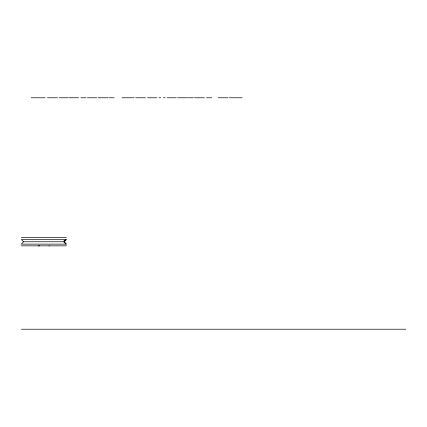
<?xml version="1.0" encoding="UTF-8"?>
<svg xmlns="http://www.w3.org/2000/svg" width="427" height="427" viewBox="0 0 427 427"><rect width="100%" height="100%" fill="white"/><g stroke="black" fill="none" stroke-linecap="round" stroke-linejoin="round"><path stroke-width="0.64" d="M23.544 241.757L21.35 244.132L66.457 244.132L64.263 241.757L66.457 239.52L21.35 239.52L23.544 241.757L63.847 241.757L65.993 239.52L64.018 240.844M49.073 245.851L49.351 245.851M31.155 97.778L45.161 97.778M47.434 97.778L57.512 97.778M59.225 97.778L68.053 97.778M68.848 97.778L78.579 97.778M80.826 97.778L86.008 97.778M87.423 97.778L96.801 97.778M98.162 97.778L108.09 97.778M109.136 97.778L114.089 97.778M122.015 97.778L134.153 97.778M135.653 97.778L145.377 97.778M147.438 97.778L156.816 97.778M158.956 97.778L160.749 97.778M163.434 97.778L165.254 97.778M167.235 97.778L176.351 97.778M177.648 97.778L187.72 97.778M188.387 97.778L193.34 97.778M194.408 97.778L204.336 97.778M206.513 97.778L211.696 97.778M218.229 97.778L228.077 97.778M229.336 97.778L242.168 97.778M21.35 237.604L66.457 237.604M39.524 245.851L38.281 245.851M21.35 245.851L66.457 245.851M21.35 329.222L405.65 329.222M63.847 241.757L65.993 244.132"/></g></svg>
